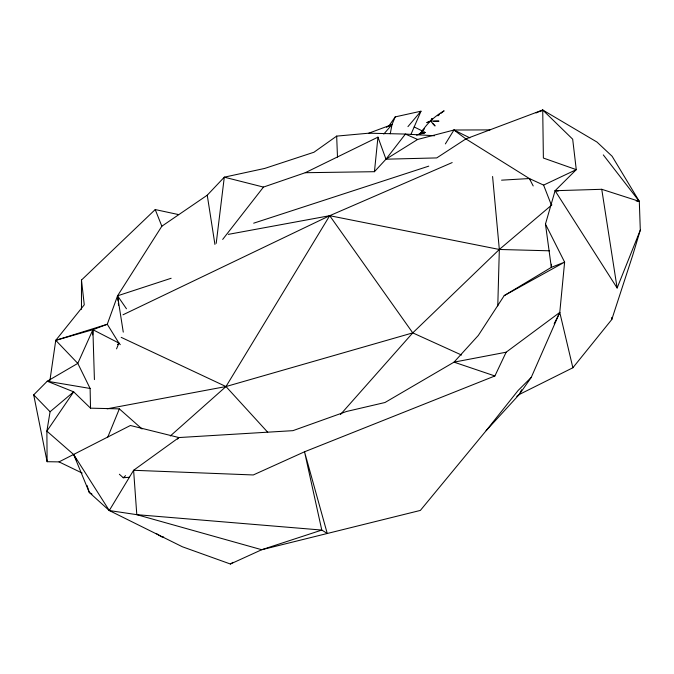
<?xml version="1.0" encoding="UTF-8"?>
<svg xmlns="http://www.w3.org/2000/svg" width="674" height="674" viewBox="0 0 674 674"><rect width="100%" height="100%" fill="white"/><g stroke="black" fill="none" stroke-linecap="round" stroke-linejoin="round"><path stroke-width="1.01" d="M81.461 309.315L81.487 280.055L155.222 209.563L178.593 214.593M497.783 305.895L499.333 249.473L492.584 176.495M551.458 264.242L551.34 267.359L504.211 295.616L478.313 335.441L454.023 362.149L384.997 402.504L346.444 411.502L292.92 430.661L178.93 437.552L130.385 425.496L59.034 461.892L47.113 461.698L33.7 394.863L47.231 381.231L77.796 363.379L92.894 329.696L107.276 324.261L117.546 295.819L161.844 226.22L207.247 195.199L224.299 177.178L264.747 168.416L313.966 152.24L336.671 136.114L368.821 133.191L405.403 134.067L434.553 135.752M92.667 334.927L92.894 329.696L55.757 340.336L49.859 380.835M142.062 428.984L119.349 408.874L90.527 408.166L73.677 391.838L50.078 411.738L46.877 431.124L73.702 454.579L89.288 492.441L109.272 510.53L182.384 546.774L230.39 564.012L261.731 549.723L420.365 510.42L486.114 430.703L519.275 394.484L531.222 377.44L559.774 312.424L564.618 262.127L545.46 224.088L555.09 190.717L576.27 169.646L572.681 139.189L542.722 109.988L465.877 138.911L436.735 157.918L385.975 159.19L374.441 171.693L305.255 172.713L263.467 187.086L222.69 239.413M374.441 171.693L377.954 137.142L305.255 172.713M216.202 243.373L224.299 177.178L263.467 187.086M390.263 133.738L392.007 124.572L395.2 116.897L420.989 111.202L410.938 134.429M540.093 111.69L542.722 109.988L596.995 142.062L612.11 156.258L639.306 201.366L640.3 230.112L632.625 255.572L611.781 319.51L572.866 367.76L519.275 394.484L516.764 396.396M424.78 132.685L420.391 133.081L419.253 134.337L420.694 133.199L424.78 132.685L422.927 129.998C428.403 122.061 435.758 115.583 444.124 110.806L440.998 113.325M603.306 154.902L639.306 201.366L601.747 189.293L555.09 190.717L617.123 288L640.3 230.112M107.789 437.089L119.349 408.874M116.543 348.871L118.927 343.083L107.276 324.261L55.757 340.336L77.796 363.379L90.114 388.468L90.527 408.166M431.453 119.972L432.11 118.422L430.467 120.958L426.76 122.609L428.774 122.061M419.346 134.37L419.75 133.764M177.481 439.077L178.93 437.552L133.604 470.284L136.797 514.666L261.731 549.723L321.784 530.067L304.53 451.791L327.235 533.412L321.784 530.067L136.797 514.666L109.272 510.53L133.604 470.284L253.281 474.959L304.53 451.791L494.893 375.966L506.149 352.207L559.774 312.424L572.866 367.76M519.275 394.484L521.609 389.766M554.188 323.747L559.774 312.424M445.379 143.899L453.947 130.015L489.99 129.905M388.704 126.257L395.2 116.897M377.954 137.142L385.975 159.19L405.403 134.067L417.61 139.467L453.947 130.015L469.888 137.875M421.073 132.382L422.927 129.998M486.114 430.703L518.188 390.398L531.222 377.44M55.757 340.336L84.258 304.817L81.487 280.055M407.947 126.619L420.989 111.202M383.776 134.075L392.007 124.572L368.821 133.191M421.174 132.517L424.494 128.717M340.48 414.518L412.758 332.88L499.333 249.473L551.888 204.862M117.537 344.641L118.927 343.083L120.284 344.675M119.374 474.243L123.241 477.756L125.591 475.667M170.303 435.977L225.984 386.547L329.704 215.697L452.178 162.577M437.864 115.835L439.431 114.58M230.39 564.012L233.052 562.327M385.975 159.19L417.61 139.467M504.211 295.616L564.618 262.127L551.34 267.359L545.46 224.088M386.429 127.251L392.007 124.572M122.988 314.8L329.704 215.697L499.333 249.473L549.521 250.804M453.947 130.015L465.877 138.911L529.351 178.534L543.598 185.106L576.27 169.646L543.379 158.045L542.722 109.988M536.091 112.954L541.77 110.41M171.145 278.269L117.546 295.819L118.11 301.017M253.677 223.187L428.765 166.141M416.532 135.137L425.286 132.441L418.453 134.337M461.555 355.038L412.758 332.88L225.984 386.547L107.158 408.806M506.149 352.207L454.023 362.149L494.893 375.966M228.343 234.367L329.704 215.697L412.758 332.88M123.241 477.756L129.509 477.259M501.566 180.169L529.351 178.534L530.606 180.143M433.862 121.379L438.985 121.143L430.467 120.958L430.787 121.522M163.689 537.052L161.608 536.807L156.258 533.522M555.09 190.717L558.215 191.113M636.189 200.97L639.306 201.366M90.114 388.468L47.231 381.231L73.677 391.838L46.877 431.124L47.113 461.698M121.194 337.354L225.984 386.547L267.704 432.228M59.034 461.892L82.203 473.072M414.173 126.956L422.505 131.068M118.927 343.083L92.894 329.696L94.419 379.605M91.967 494.084L89.288 492.441L87.022 485.465M33.7 394.863L50.078 411.738M432.935 123.738L435.084 125.954L430.467 120.958M126.459 308.776L117.546 295.819L123.266 332.122M109.272 510.53L73.702 454.579L76.389 459.988M529.351 178.534L533.193 185.948M155.222 209.563L161.844 226.22M543.598 185.106L551.5 205.351M601.747 189.293L617.123 288M207.247 195.199L214.93 244.443M118.329 303.098L118.557 305.179M336.671 136.114L337.489 157.084M611.765 317.412L611.781 319.51"/></g></svg>
